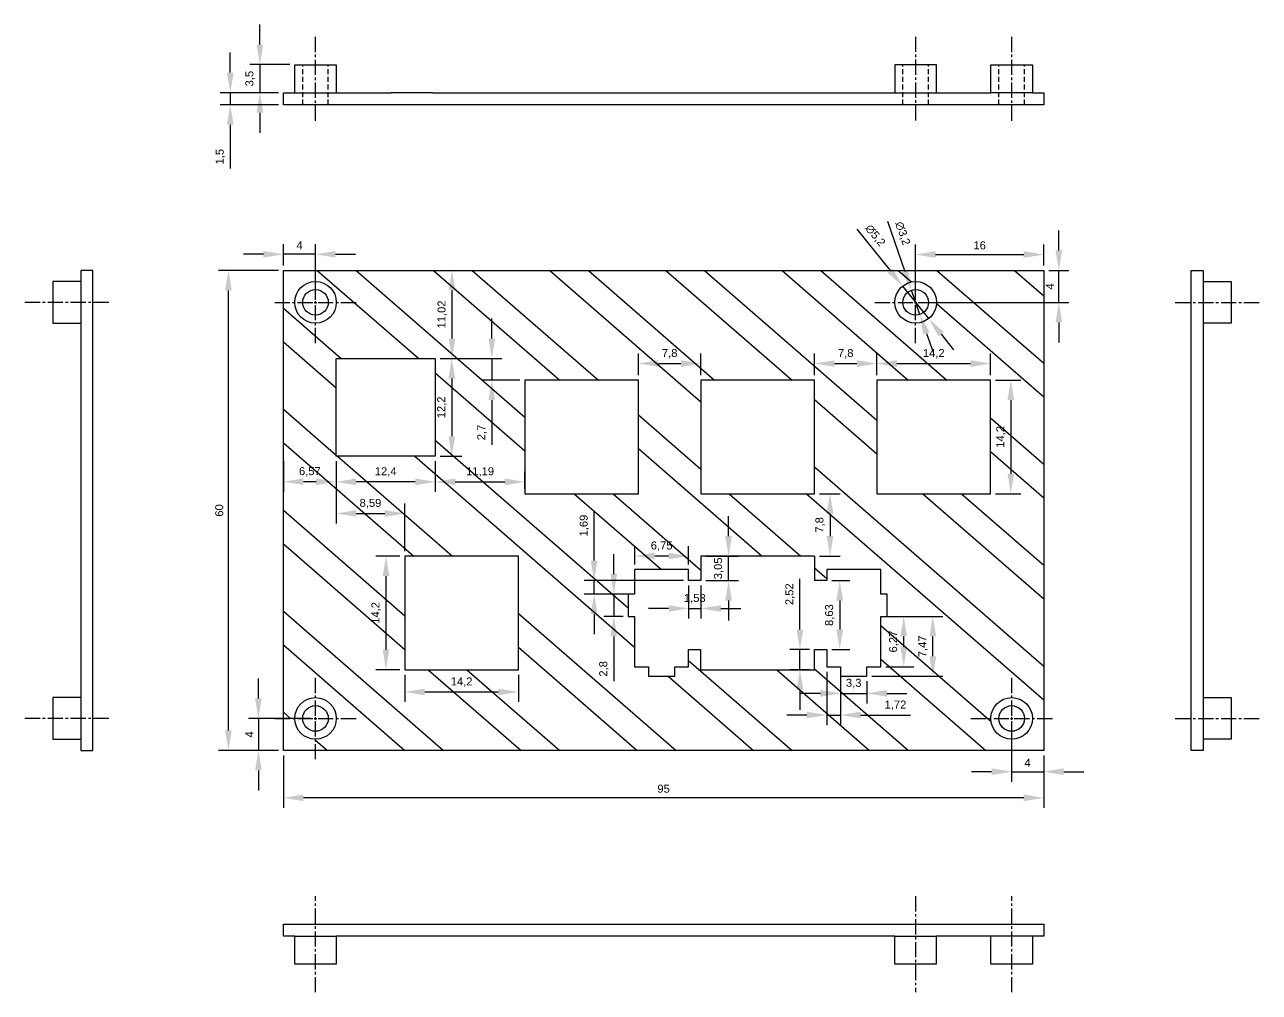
# Model space of a CAD drawing. Header units: millimetres. Extents: x 2114 to 2268, y 792 to 913.
import ezdxf

# ---------------------------------------------------------------- set-up
doc = ezdxf.new("R2010")
doc.units = ezdxf.units.MM
doc.header["$LTSCALE"] = 0.1
doc.linetypes.add('CENTER2', pattern=[28.575, 19.05, -3.175, 3.175, -3.175])
doc.linetypes.add('HIDDEN', pattern=[9.525, 6.35, -3.175])
doc.styles.get("Standard").update_dxf_attribs({"font": 'arial.ttf'})
doc.dimstyles.new('ISO-25', dxfattribs={"dimtxt": 1, "dimasz": 2.5, "dimexe": 1.25, "dimexo": 0.625, "dimtad": 1, "dimtxsty": 'Standard', "dimcen": 2.5, "dimadec": 0, "dimazin": 0, "dimtfac": 1, "dimtmove": 0, "dimatfit": 3, "dimfxl": 1, "dimarcsym": 0})

# ---------------------------------------------------------------- blocks, each defined once
blk = doc.blocks.new('*D1')
at = {"color": 0, "lineweight": -2, "transparency": 16777216}
for p, q in [((2145.7, 881.89), (2138.19, 881.89)), ((2139.44, 824.39), (2139.44, 879.39)), ((2145.7, 821.89), (2138.19, 821.89))]:
    blk.add_line(p, q, dxfattribs=at)
at = {"color": 0, "transparency": 16777216}
for points in [[(2139.02, 879.39), (2139.85, 879.39), (2139.44, 881.89)], [(2139.02, 824.39), (2139.85, 824.39), (2139.44, 821.89)]]:
    blk.add_solid(points, dxfattribs=at)
at = {"layer": 'Defpoints', "color": 0, "transparency": 16777216}
for p in [(2139.44, 881.89), (2146.32, 881.89), (2146.32, 821.89)]:
    blk.add_point(p, dxfattribs=at)
at = {"color": 0, "transparency": 16777216, "insert": (2138.3, 851.89), "char_height": 1, "attachment_point": 5, "rotation": 90}
blk.add_mtext('60', dxfattribs=at)
blk = doc.blocks.new('*D2')
at = {"color": 0, "lineweight": -2, "transparency": 16777216}
for p, q in [((2146.32, 821.27), (2146.32, 814.72)), ((2241.32, 821.27), (2241.32, 814.72)), ((2238.82, 815.97), (2148.82, 815.97))]:
    blk.add_line(p, q, dxfattribs=at)
at = {"color": 0, "transparency": 16777216}
for points in [[(2148.82, 816.39), (2148.82, 815.56), (2146.32, 815.97)], [(2238.82, 816.39), (2238.82, 815.56), (2241.32, 815.97)]]:
    blk.add_solid(points, dxfattribs=at)
at = {"layer": 'Defpoints', "color": 0, "transparency": 16777216}
for p in [(2146.32, 821.89), (2241.32, 821.89), (2146.32, 815.97)]:
    blk.add_point(p, dxfattribs=at)
at = {"color": 0, "transparency": 16777216, "insert": (2193.82, 817.11), "char_height": 1, "attachment_point": 5}
blk.add_mtext('95', dxfattribs=at)
blk = doc.blocks.new('*U3')
at = {"color": 0, "linetype": 'CENTER2', "transparency": 16777216}
for p, q in [((0, 0.32), (0, 5.1)), ((-5.1, 0), (-0.32, 0)), ((0.32, 0), (5.1, 0)), ((0, -5.1), (0, -0.32))]:
    blk.add_line(p, q, dxfattribs=at)
at = {"color": 0, "linetype": 'Continuous', "transparency": 16777216}
for p, q in [((-0.16, 0), (0.16, 0)), ((0, -0.16), (0, 0.16))]:
    blk.add_line(p, q, dxfattribs=at)
blk = doc.blocks.new('*D4')
at = {"color": 0, "lineweight": -2, "transparency": 16777216}
for p, q in [((2146.32, 882.52), (2146.32, 885.15)), ((2150.32, 878.52), (2150.32, 885.15)), ((2143.82, 883.9), (2141.32, 883.9)), ((2150.32, 883.9), (2146.32, 883.9)), ((2152.82, 883.9), (2155.32, 883.9))]:
    blk.add_line(p, q, dxfattribs=at)
at = {"color": 0, "transparency": 16777216}
for points in [[(2143.82, 884.32), (2143.82, 883.49), (2146.32, 883.9)], [(2152.82, 884.32), (2152.82, 883.49), (2150.32, 883.9)]]:
    blk.add_solid(points, dxfattribs=at)
at = {"layer": 'Defpoints', "color": 0, "transparency": 16777216}
for p in [(2146.32, 883.9), (2146.32, 881.89), (2150.32, 877.89)]:
    blk.add_point(p, dxfattribs=at)
at = {"color": 0, "transparency": 16777216, "insert": (2148.32, 885.03), "char_height": 1, "attachment_point": 5}
blk.add_mtext('4', dxfattribs=at)
blk = doc.blocks.new('*U5')
at = {"color": 0, "linetype": 'CENTER2', "transparency": 16777216}
for p, q in [((0, 0.32), (0, 5.1)), ((-5.1, 0), (-0.32, 0)), ((0.32, 0), (5.1, 0)), ((0, -5.1), (0, -0.32))]:
    blk.add_line(p, q, dxfattribs=at)
at = {"color": 0, "linetype": 'Continuous', "transparency": 16777216}
for p, q in [((-0.16, 0), (0.16, 0)), ((0, -0.16), (0, 0.16))]:
    blk.add_line(p, q, dxfattribs=at)
blk = doc.blocks.new('*D6')
at = {"color": 0, "lineweight": -2, "transparency": 16777216}
for p, q in [((2225.32, 878.52), (2225.32, 885.12)), ((2241.32, 882.52), (2241.32, 885.12)), ((2227.82, 883.87), (2238.82, 883.87))]:
    blk.add_line(p, q, dxfattribs=at)
at = {"color": 0, "transparency": 16777216}
for points in [[(2227.82, 884.29), (2227.82, 883.45), (2225.32, 883.87)], [(2238.82, 884.29), (2238.82, 883.45), (2241.32, 883.87)]]:
    blk.add_solid(points, dxfattribs=at)
at = {"layer": 'Defpoints', "color": 0, "transparency": 16777216}
for p in [(2241.32, 883.87), (2241.32, 881.89), (2225.32, 877.89)]:
    blk.add_point(p, dxfattribs=at)
at = {"color": 0, "transparency": 16777216, "insert": (2233.32, 885.01), "char_height": 1, "attachment_point": 5}
blk.add_mtext('16', dxfattribs=at)
blk = doc.blocks.new('*D7')
at = {"color": 0, "lineweight": -2, "transparency": 16777216}
for p, q in [((2243.22, 884.39), (2243.22, 886.89)), ((2241.95, 881.89), (2244.47, 881.89)), ((2243.22, 877.89), (2243.22, 881.89)), ((2225.95, 877.89), (2244.47, 877.89)), ((2243.22, 875.39), (2243.22, 872.89))]:
    blk.add_line(p, q, dxfattribs=at)
at = {"color": 0, "transparency": 16777216}
for points in [[(2242.8, 884.39), (2243.63, 884.39), (2243.22, 881.89)], [(2242.8, 875.39), (2243.63, 875.39), (2243.22, 877.89)]]:
    blk.add_solid(points, dxfattribs=at)
at = {"layer": 'Defpoints', "color": 0, "transparency": 16777216}
for p in [(2241.32, 881.89), (2243.22, 881.89), (2225.32, 877.89)]:
    blk.add_point(p, dxfattribs=at)
at = {"color": 0, "transparency": 16777216, "insert": (2242.09, 879.89), "char_height": 1, "attachment_point": 5, "rotation": 90}
blk.add_mtext('4', dxfattribs=at)
blk = doc.blocks.new('*U8')
at = {"color": 0, "linetype": 'CENTER2', "transparency": 16777216}
for p, q in [((0, 0.32), (0, 5.1)), ((-5.1, 0), (-0.32, 0)), ((0.32, 0), (5.1, 0)), ((0, -5.1), (0, -0.32))]:
    blk.add_line(p, q, dxfattribs=at)
at = {"color": 0, "linetype": 'Continuous', "transparency": 16777216}
for p, q in [((-0.16, 0), (0.16, 0)), ((0, -0.16), (0, 0.16))]:
    blk.add_line(p, q, dxfattribs=at)
blk = doc.blocks.new('*U9')
at = {"color": 0, "linetype": 'CENTER2', "transparency": 16777216}
for p, q in [((0, 0.32), (0, 5.1)), ((-5.1, 0), (-0.32, 0)), ((0.32, 0), (5.1, 0)), ((0, -5.1), (0, -0.32))]:
    blk.add_line(p, q, dxfattribs=at)
at = {"color": 0, "linetype": 'Continuous', "transparency": 16777216}
for p, q in [((-0.16, 0), (0.16, 0)), ((0, -0.16), (0, 0.16))]:
    blk.add_line(p, q, dxfattribs=at)
blk = doc.blocks.new('*D10')
at = {"color": 0, "lineweight": -2, "transparency": 16777216}
for p, q in [((2237.32, 825.27), (2237.32, 817.99)), ((2241.32, 821.27), (2241.32, 817.99)), ((2234.82, 819.24), (2232.32, 819.24)), ((2237.32, 819.24), (2241.32, 819.24)), ((2243.82, 819.24), (2246.32, 819.24))]:
    blk.add_line(p, q, dxfattribs=at)
at = {"color": 0, "transparency": 16777216}
for points in [[(2234.82, 819.66), (2234.82, 818.82), (2237.32, 819.24)], [(2243.82, 819.66), (2243.82, 818.82), (2241.32, 819.24)]]:
    blk.add_solid(points, dxfattribs=at)
at = {"layer": 'Defpoints', "color": 0, "transparency": 16777216}
for p in [(2237.32, 825.89), (2241.32, 821.89), (2241.32, 819.24)]:
    blk.add_point(p, dxfattribs=at)
at = {"color": 0, "transparency": 16777216, "insert": (2239.32, 820.37), "char_height": 1, "attachment_point": 5}
blk.add_mtext('4', dxfattribs=at)
blk = doc.blocks.new('*D11')
at = {"color": 0, "lineweight": -2, "transparency": 16777216}
for p, q in [((2161.48, 831.35), (2161.48, 827.96)), ((2175.68, 831.35), (2175.68, 827.96)), ((2163.98, 829.21), (2173.18, 829.21))]:
    blk.add_line(p, q, dxfattribs=at)
at = {"color": 0, "transparency": 16777216}
for points in [[(2163.98, 829.62), (2163.98, 828.79), (2161.48, 829.21)], [(2173.18, 829.62), (2173.18, 828.79), (2175.68, 829.21)]]:
    blk.add_solid(points, dxfattribs=at)
at = {"layer": 'Defpoints', "color": 0, "transparency": 16777216}
for p in [(2161.48, 831.98), (2175.68, 831.98), (2175.68, 829.21)]:
    blk.add_point(p, dxfattribs=at)
at = {"color": 0, "transparency": 16777216, "insert": (2168.58, 830.43), "char_height": 1, "attachment_point": 5}
blk.add_mtext('14,2', dxfattribs=at)
blk = doc.blocks.new('*D12')
at = {"color": 0, "lineweight": -2, "transparency": 16777216}
for p, q in [((2235.31, 868.18), (2238.46, 868.18)), ((2237.21, 865.68), (2237.21, 856.48)), ((2235.31, 853.98), (2238.46, 853.98))]:
    blk.add_line(p, q, dxfattribs=at)
at = {"color": 0, "transparency": 16777216}
for points in [[(2236.8, 865.68), (2237.63, 865.68), (2237.21, 868.18)], [(2236.8, 856.48), (2237.63, 856.48), (2237.21, 853.98)]]:
    blk.add_solid(points, dxfattribs=at)
at = {"layer": 'Defpoints', "color": 0, "transparency": 16777216}
for p in [(2234.68, 868.18), (2234.68, 853.98), (2237.21, 853.98)]:
    blk.add_point(p, dxfattribs=at)
at = {"color": 0, "transparency": 16777216, "insert": (2235.99, 861.08), "char_height": 1, "attachment_point": 5, "rotation": 90}
blk.add_mtext('14,2', dxfattribs=at)
blk = doc.blocks.new('*D13')
at = {"color": 0, "lineweight": -2, "transparency": 16777216}
for p, q in [((2221.8, 888.05), (2223.98, 881.76)), ((2225.85, 876.38), (2224.8, 879.4)), ((2226.67, 874.02), (2227.49, 871.66))]:
    blk.add_line(p, q, dxfattribs=at)
at = {"color": 0, "transparency": 16777216}
for points in [[(2224.37, 881.9), (2223.58, 881.63), (2224.8, 879.4)], [(2227.06, 874.16), (2226.27, 873.88), (2225.85, 876.38)]]:
    blk.add_solid(points, dxfattribs=at)
at = {"layer": 'Defpoints', "color": 0, "transparency": 16777216}
for p in [(2224.8, 879.4), (2225.85, 876.38)]:
    blk.add_point(p, dxfattribs=at)
at = {"color": 0, "transparency": 16777216, "insert": (2223.65, 886.49), "char_height": 1, "attachment_point": 5, "rotation": 289.1464}
blk.add_mtext('∅3,2', dxfattribs=at)
blk = doc.blocks.new('*D14')
at = {"color": 0, "lineweight": -2, "transparency": 16777216}
for p, q in [((2217.98, 887.06), (2222.13, 881.87)), ((2226.95, 875.86), (2223.7, 879.92)), ((2228.51, 873.91), (2230.07, 871.96))]:
    blk.add_line(p, q, dxfattribs=at)
at = {"color": 0, "transparency": 16777216}
for points in [[(2222.46, 882.13), (2221.81, 881.61), (2223.7, 879.92)], [(2228.84, 874.17), (2228.19, 873.65), (2226.95, 875.86)]]:
    blk.add_solid(points, dxfattribs=at)
at = {"layer": 'Defpoints', "color": 0, "transparency": 16777216}
for p in [(2223.7, 879.92), (2226.95, 875.86)]:
    blk.add_point(p, dxfattribs=at)
at = {"color": 0, "transparency": 16777216, "insert": (2220.24, 886.22), "char_height": 1, "attachment_point": 5, "rotation": 308.7054}
blk.add_mtext('∅5,2', dxfattribs=at)
blk = doc.blocks.new('*U20')
at = {"color": 0, "linetype": 'CENTER2', "transparency": 16777216}
blk.add_line((0, -6), (0, 6), dxfattribs=at)
blk = doc.blocks.new('*U21')
at = {"color": 0, "linetype": 'CENTER2', "transparency": 16777216}
blk.add_line((0, 6), (0, -6), dxfattribs=at)
blk = doc.blocks.new('*U22')
at = {"color": 0, "linetype": 'CENTER2', "transparency": 16777216}
blk.add_line((0, -6), (0, 6), dxfattribs=at)
blk = doc.blocks.new('*U23')
at = {"color": 0, "linetype": 'CENTER2', "transparency": 16777216}
blk.add_line((5.25, 0), (-5.25, 0), dxfattribs=at)
blk = doc.blocks.new('*U24')
at = {"color": 0, "linetype": 'CENTER2', "transparency": 16777216}
blk.add_line((5.25, 0), (-5.25, 0), dxfattribs=at)
blk = doc.blocks.new('*U25')
at = {"color": 0, "linetype": 'CENTER2', "transparency": 16777216}
blk.add_line((0, -5.25), (0, 5.25), dxfattribs=at)
blk = doc.blocks.new('*U26')
at = {"color": 0, "linetype": 'CENTER2', "transparency": 16777216}
blk.add_line((0, 5.25), (0, -5.25), dxfattribs=at)
blk = doc.blocks.new('*U27')
at = {"color": 0, "linetype": 'CENTER2', "transparency": 16777216}
blk.add_line((0, -5.25), (0, 5.25), dxfattribs=at)
blk = doc.blocks.new('*U28')
at = {"color": 0, "linetype": 'CENTER2', "transparency": 16777216}
blk.add_line((-5.25, 0), (5.25, 0), dxfattribs=at)
blk = doc.blocks.new('*U29')
at = {"color": 0, "linetype": 'CENTER2', "transparency": 16777216}
blk.add_line((-5.25, 0), (5.25, 0), dxfattribs=at)
blk = doc.blocks.new('*D30')
at = {"color": 0, "lineweight": -2, "transparency": 16777216}
for p, q in [((2165.92, 881.89), (2168.63, 881.89)), ((2167.38, 873.37), (2167.38, 879.39)), ((2165.92, 870.87), (2168.63, 870.87))]:
    blk.add_line(p, q, dxfattribs=at)
at = {"color": 0, "transparency": 16777216}
for points in [[(2166.97, 879.39), (2167.8, 879.39), (2167.38, 881.89)], [(2166.97, 873.37), (2167.8, 873.37), (2167.38, 870.87)]]:
    blk.add_solid(points, dxfattribs=at)
at = {"layer": 'Defpoints', "color": 0, "transparency": 16777216}
for p in [(2165.29, 881.89), (2167.38, 881.89), (2165.29, 870.87)]:
    blk.add_point(p, dxfattribs=at)
at = {"color": 0, "transparency": 16777216, "insert": (2166.16, 876.38), "char_height": 1, "attachment_point": 5, "rotation": 90}
blk.add_mtext('11,02', dxfattribs=at)
blk = doc.blocks.new('*D31')
at = {"color": 0, "lineweight": -2, "transparency": 16777216}
for p, q in [((2165.92, 870.87), (2168.6, 870.87)), ((2167.35, 868.37), (2167.35, 861.17)), ((2165.92, 858.67), (2168.6, 858.67))]:
    blk.add_line(p, q, dxfattribs=at)
at = {"color": 0, "transparency": 16777216}
for points in [[(2166.93, 868.37), (2167.76, 868.37), (2167.35, 870.87)], [(2166.93, 861.17), (2167.76, 861.17), (2167.35, 858.67)]]:
    blk.add_solid(points, dxfattribs=at)
at = {"layer": 'Defpoints', "color": 0, "transparency": 16777216}
for p in [(2165.29, 870.87), (2165.29, 858.67), (2167.35, 858.67)]:
    blk.add_point(p, dxfattribs=at)
at = {"color": 0, "transparency": 16777216, "insert": (2166.12, 864.77), "char_height": 1, "attachment_point": 5, "rotation": 90}
blk.add_mtext('12,2', dxfattribs=at)
blk = doc.blocks.new('*D32')
at = {"color": 0, "lineweight": -2, "transparency": 16777216}
for p, q in [((2146.32, 858.05), (2146.32, 854.23)), ((2152.89, 858.05), (2152.89, 854.23)), ((2150.39, 855.48), (2148.82, 855.48))]:
    blk.add_line(p, q, dxfattribs=at)
at = {"color": 0, "transparency": 16777216}
for points in [[(2148.82, 855.9), (2148.82, 855.07), (2146.32, 855.48)], [(2150.39, 855.9), (2150.39, 855.07), (2152.89, 855.48)]]:
    blk.add_solid(points, dxfattribs=at)
at = {"layer": 'Defpoints', "color": 0, "transparency": 16777216}
for p in [(2146.32, 858.67), (2152.89, 858.67), (2146.32, 855.48)]:
    blk.add_point(p, dxfattribs=at)
at = {"color": 0, "transparency": 16777216, "insert": (2149.61, 856.71), "char_height": 1, "attachment_point": 5}
blk.add_mtext('6,57', dxfattribs=at)
blk = doc.blocks.new('*D33')
at = {"color": 0, "lineweight": -2, "transparency": 16777216}
for p, q in [((2152.89, 858.05), (2152.89, 854.21)), ((2165.29, 858.05), (2165.29, 854.21)), ((2162.79, 855.46), (2155.39, 855.46))]:
    blk.add_line(p, q, dxfattribs=at)
at = {"color": 0, "transparency": 16777216}
for points in [[(2155.39, 855.88), (2155.39, 855.04), (2152.89, 855.46)], [(2162.79, 855.88), (2162.79, 855.04), (2165.29, 855.46)]]:
    blk.add_solid(points, dxfattribs=at)
at = {"layer": 'Defpoints', "color": 0, "transparency": 16777216}
for p in [(2152.89, 858.67), (2165.29, 858.67), (2152.89, 855.46)]:
    blk.add_point(p, dxfattribs=at)
at = {"color": 0, "transparency": 16777216, "insert": (2159.09, 856.69), "char_height": 1, "attachment_point": 5}
blk.add_mtext('12,4', dxfattribs=at)
blk = doc.blocks.new('*D34')
at = {"color": 0, "lineweight": -2, "transparency": 16777216}
for p, q in [((2152.89, 858.05), (2152.89, 850.26)), ((2161.48, 846.8), (2161.48, 852.76)), ((2155.39, 851.51), (2158.98, 851.51))]:
    blk.add_line(p, q, dxfattribs=at)
at = {"color": 0, "transparency": 16777216}
for points in [[(2155.39, 851.93), (2155.39, 851.1), (2152.89, 851.51)], [(2158.98, 851.93), (2158.98, 851.1), (2161.48, 851.51)]]:
    blk.add_solid(points, dxfattribs=at)
at = {"layer": 'Defpoints', "color": 0, "transparency": 16777216}
for p in [(2152.89, 858.67), (2161.48, 851.51), (2161.48, 846.18)]:
    blk.add_point(p, dxfattribs=at)
at = {"color": 0, "transparency": 16777216, "insert": (2157.19, 852.74), "char_height": 1, "attachment_point": 5}
blk.add_mtext('8,59', dxfattribs=at)
blk = doc.blocks.new('*D35')
at = {"color": 0, "lineweight": -2, "transparency": 16777216}
for p, q in [((2165.29, 858.05), (2165.29, 854.21)), ((2176.48, 854.6), (2176.48, 856.71)), ((2167.79, 855.46), (2173.98, 855.46))]:
    blk.add_line(p, q, dxfattribs=at)
at = {"color": 0, "transparency": 16777216}
for points in [[(2167.79, 855.88), (2167.79, 855.04), (2165.29, 855.46)], [(2173.98, 855.88), (2173.98, 855.04), (2176.48, 855.46)]]:
    blk.add_solid(points, dxfattribs=at)
at = {"layer": 'Defpoints', "color": 0, "transparency": 16777216}
for p in [(2165.29, 858.67), (2176.48, 855.46), (2176.48, 853.98)]:
    blk.add_point(p, dxfattribs=at)
at = {"color": 0, "transparency": 16777216, "insert": (2170.89, 856.69), "char_height": 1, "attachment_point": 5}
blk.add_mtext('11,19', dxfattribs=at)
blk = doc.blocks.new('*D36')
at = {"color": 0, "lineweight": -2, "transparency": 16777216}
for p, q in [((2160.86, 846.18), (2157.88, 846.18)), ((2159.13, 843.68), (2159.13, 834.48)), ((2160.86, 831.98), (2157.88, 831.98))]:
    blk.add_line(p, q, dxfattribs=at)
at = {"color": 0, "transparency": 16777216}
for points in [[(2158.71, 843.68), (2159.55, 843.68), (2159.13, 846.18)], [(2158.71, 834.48), (2159.55, 834.48), (2159.13, 831.98)]]:
    blk.add_solid(points, dxfattribs=at)
at = {"layer": 'Defpoints', "color": 0, "transparency": 16777216}
for p in [(2161.48, 846.18), (2159.13, 831.98), (2161.48, 831.98)]:
    blk.add_point(p, dxfattribs=at)
at = {"color": 0, "transparency": 16777216, "insert": (2157.9, 839.08), "char_height": 1, "attachment_point": 5, "rotation": 90}
blk.add_mtext('14,2', dxfattribs=at)
blk = doc.blocks.new('*D37')
at = {"color": 0, "lineweight": -2, "transparency": 16777216}
for p, q in [((2143.19, 828.39), (2143.19, 830.89)), ((2149.7, 825.89), (2141.94, 825.89)), ((2143.19, 825.89), (2143.19, 821.89)), ((2145.7, 821.89), (2141.94, 821.89)), ((2143.19, 819.39), (2143.19, 816.89))]:
    blk.add_line(p, q, dxfattribs=at)
at = {"color": 0, "transparency": 16777216}
for points in [[(2142.77, 828.39), (2143.6, 828.39), (2143.19, 825.89)], [(2142.77, 819.39), (2143.6, 819.39), (2143.19, 821.89)]]:
    blk.add_solid(points, dxfattribs=at)
at = {"layer": 'Defpoints', "color": 0, "transparency": 16777216}
for p in [(2150.32, 825.89), (2143.19, 821.89), (2146.32, 821.89)]:
    blk.add_point(p, dxfattribs=at)
at = {"color": 0, "transparency": 16777216, "insert": (2142.06, 823.89), "char_height": 1, "attachment_point": 5, "rotation": 90}
blk.add_mtext('4', dxfattribs=at)
blk = doc.blocks.new('*D38')
at = {"color": 0, "lineweight": -2, "transparency": 16777216}
for p, q in [((2201.94, 848.68), (2201.94, 851.18)), ((2199.11, 846.18), (2203.19, 846.18)), ((2201.94, 843.13), (2201.94, 846.18)), ((2199.11, 843.13), (2203.19, 843.13)), ((2201.94, 840.63), (2201.94, 838.13))]:
    blk.add_line(p, q, dxfattribs=at)
at = {"color": 0, "transparency": 16777216}
for points in [[(2201.53, 848.68), (2202.36, 848.68), (2201.94, 846.18)], [(2201.53, 840.63), (2202.36, 840.63), (2201.94, 843.13)]]:
    blk.add_solid(points, dxfattribs=at)
at = {"layer": 'Defpoints', "color": 0, "transparency": 16777216}
for p in [(2198.48, 846.18), (2201.94, 846.18), (2198.48, 843.13)]:
    blk.add_point(p, dxfattribs=at)
at = {"color": 0, "transparency": 16777216, "insert": (2200.72, 844.65), "char_height": 1, "attachment_point": 5, "rotation": 90}
blk.add_mtext('3,05', dxfattribs=at)
blk = doc.blocks.new('*D39')
at = {"color": 0, "lineweight": -2, "transparency": 16777216}
for p, q in [((2196.95, 842.5), (2196.95, 838.39)), ((2198.48, 842.5), (2198.48, 838.39)), ((2194.45, 839.64), (2191.95, 839.64)), ((2196.95, 839.64), (2198.48, 839.64)), ((2200.98, 839.64), (2203.48, 839.64))]:
    blk.add_line(p, q, dxfattribs=at)
at = {"color": 0, "transparency": 16777216}
for points in [[(2194.45, 840.05), (2194.45, 839.22), (2196.95, 839.64)], [(2200.98, 840.05), (2200.98, 839.22), (2198.48, 839.64)]]:
    blk.add_solid(points, dxfattribs=at)
at = {"layer": 'Defpoints', "color": 0, "transparency": 16777216}
for p in [(2196.95, 843.13), (2198.48, 843.13), (2198.48, 839.64)]:
    blk.add_point(p, dxfattribs=at)
at = {"color": 0, "transparency": 16777216, "insert": (2197.72, 840.86), "char_height": 1, "attachment_point": 5}
blk.add_mtext('1,53', dxfattribs=at)
blk = doc.blocks.new('*D40')
at = {"color": 0, "lineweight": -2, "transparency": 16777216}
for p, q in [((2185.14, 845.63), (2185.14, 851.88)), ((2196.33, 843.13), (2183.89, 843.13)), ((2185.14, 841.43), (2185.14, 843.13)), ((2189.58, 841.43), (2183.89, 841.43)), ((2185.14, 838.93), (2185.14, 836.43))]:
    blk.add_line(p, q, dxfattribs=at)
at = {"color": 0, "transparency": 16777216}
for points in [[(2184.72, 845.63), (2185.56, 845.63), (2185.14, 843.13)], [(2184.72, 838.93), (2185.56, 838.93), (2185.14, 841.43)]]:
    blk.add_solid(points, dxfattribs=at)
at = {"layer": 'Defpoints', "color": 0, "transparency": 16777216}
for p in [(2196.95, 843.13), (2185.14, 841.43), (2190.21, 841.43)]:
    blk.add_point(p, dxfattribs=at)
at = {"color": 0, "transparency": 16777216, "insert": (2183.92, 850), "char_height": 1, "attachment_point": 5, "rotation": 90}
blk.add_mtext('1,69', dxfattribs=at)
blk = doc.blocks.new('*D41')
at = {"color": 0, "lineweight": -2, "transparency": 16777216}
for p, q in [((2187.6, 843.93), (2187.6, 846.43)), ((2188.75, 841.43), (2186.35, 841.43)), ((2187.6, 841.43), (2187.6, 838.64)), ((2188.75, 838.64), (2186.35, 838.64)), ((2187.6, 836.14), (2187.6, 830.55))]:
    blk.add_line(p, q, dxfattribs=at)
at = {"color": 0, "transparency": 16777216}
for points in [[(2187.18, 843.93), (2188.01, 843.93), (2187.6, 841.43)], [(2187.18, 836.14), (2188.01, 836.14), (2187.6, 838.64)]]:
    blk.add_solid(points, dxfattribs=at)
at = {"layer": 'Defpoints', "color": 0, "transparency": 16777216}
for p in [(2189.38, 841.43), (2187.6, 838.64), (2189.38, 838.64)]:
    blk.add_point(p, dxfattribs=at)
at = {"color": 0, "transparency": 16777216, "insert": (2186.37, 832.09), "char_height": 1, "attachment_point": 5, "rotation": 90}
blk.add_mtext('2,8', dxfattribs=at)
blk = doc.blocks.new('*D42')
at = {"color": 0, "lineweight": -2, "transparency": 16777216}
for p, q in [((2190.21, 845.14), (2190.21, 847.44)), ((2196.95, 845.14), (2196.95, 847.44)), ((2194.45, 846.19), (2192.71, 846.19))]:
    blk.add_line(p, q, dxfattribs=at)
at = {"color": 0, "transparency": 16777216}
for points in [[(2192.71, 846.61), (2192.71, 845.78), (2190.21, 846.19)], [(2194.45, 846.61), (2194.45, 845.78), (2196.95, 846.19)]]:
    blk.add_solid(points, dxfattribs=at)
at = {"layer": 'Defpoints', "color": 0, "transparency": 16777216}
for p in [(2190.21, 846.19), (2190.21, 844.52), (2196.95, 844.52)]:
    blk.add_point(p, dxfattribs=at)
at = {"color": 0, "transparency": 16777216, "insert": (2193.58, 847.42), "char_height": 1, "attachment_point": 5}
blk.add_mtext('6,75', dxfattribs=at)
blk = doc.blocks.new('*D43')
at = {"color": 0, "lineweight": -2, "transparency": 16777216}
for p, q in [((2210.86, 837), (2210.86, 843.35)), ((2212.06, 834.5), (2209.61, 834.5)), ((2210.86, 831.98), (2210.86, 834.5)), ((2212.06, 831.98), (2209.61, 831.98)), ((2210.86, 829.48), (2210.86, 826.98))]:
    blk.add_line(p, q, dxfattribs=at)
at = {"color": 0, "transparency": 16777216}
for points in [[(2210.44, 837), (2211.28, 837), (2210.86, 834.5)], [(2210.44, 829.48), (2211.28, 829.48), (2210.86, 831.98)]]:
    blk.add_solid(points, dxfattribs=at)
at = {"layer": 'Defpoints', "color": 0, "transparency": 16777216}
for p in [(2210.86, 834.5), (2212.68, 834.5), (2212.68, 831.98)]:
    blk.add_point(p, dxfattribs=at)
at = {"color": 0, "transparency": 16777216, "insert": (2209.63, 841.42), "char_height": 1, "attachment_point": 5, "rotation": 90}
blk.add_mtext('2,52', dxfattribs=at)
blk = doc.blocks.new('*D44')
at = {"color": 0, "lineweight": -2, "transparency": 16777216}
for p, q in [((2214.21, 831.74), (2214.21, 825.07)), ((2215.93, 831.74), (2215.93, 825.07)), ((2211.71, 826.32), (2209.21, 826.32)), ((2214.21, 826.32), (2215.93, 826.32)), ((2218.43, 826.32), (2224.68, 826.32))]:
    blk.add_line(p, q, dxfattribs=at)
at = {"color": 0, "transparency": 16777216}
for points in [[(2211.71, 826.74), (2211.71, 825.9), (2214.21, 826.32)], [(2218.43, 826.74), (2218.43, 825.9), (2215.93, 826.32)]]:
    blk.add_solid(points, dxfattribs=at)
at = {"layer": 'Defpoints', "color": 0, "transparency": 16777216}
for p in [(2214.21, 832.36), (2215.93, 832.36), (2215.93, 826.32)]:
    blk.add_point(p, dxfattribs=at)
at = {"color": 0, "transparency": 16777216, "insert": (2222.8, 827.54), "char_height": 1, "attachment_point": 5}
blk.add_mtext('1,72', dxfattribs=at)
blk = doc.blocks.new('*D45')
at = {"color": 0, "lineweight": -2, "transparency": 16777216}
for p, q in [((2215.93, 830.54), (2215.93, 827.78)), ((2219.23, 830.54), (2219.23, 827.78)), ((2213.43, 829.03), (2210.93, 829.03)), ((2215.93, 829.03), (2219.23, 829.03)), ((2221.73, 829.03), (2224.23, 829.03))]:
    blk.add_line(p, q, dxfattribs=at)
at = {"color": 0, "transparency": 16777216}
for points in [[(2213.43, 829.45), (2213.43, 828.61), (2215.93, 829.03)], [(2221.73, 829.45), (2221.73, 828.61), (2219.23, 829.03)]]:
    blk.add_solid(points, dxfattribs=at)
at = {"layer": 'Defpoints', "color": 0, "transparency": 16777216}
for p in [(2215.93, 831.16), (2219.23, 831.16), (2219.23, 829.03)]:
    blk.add_point(p, dxfattribs=at)
at = {"color": 0, "transparency": 16777216, "insert": (2217.58, 830.26), "char_height": 1, "attachment_point": 5}
blk.add_mtext('3,3', dxfattribs=at)
blk = doc.blocks.new('*D46')
at = {"color": 0, "lineweight": -2, "transparency": 16777216}
for p, q in [((2222.41, 838.64), (2228.72, 838.64)), ((2227.47, 833.66), (2227.47, 836.14)), ((2219.86, 831.16), (2228.72, 831.16))]:
    blk.add_line(p, q, dxfattribs=at)
at = {"color": 0, "transparency": 16777216}
for points in [[(2227.05, 836.14), (2227.89, 836.14), (2227.47, 838.64)], [(2227.05, 833.66), (2227.89, 833.66), (2227.47, 831.16)]]:
    blk.add_solid(points, dxfattribs=at)
at = {"layer": 'Defpoints', "color": 0, "transparency": 16777216}
for p in [(2221.78, 838.64), (2227.47, 838.64), (2219.23, 831.16)]:
    blk.add_point(p, dxfattribs=at)
at = {"color": 0, "transparency": 16777216, "insert": (2226.25, 834.9), "char_height": 1, "attachment_point": 5, "rotation": 90}
blk.add_mtext('7,47', dxfattribs=at)
blk = doc.blocks.new('*D47')
at = {"color": 0, "lineweight": -2, "transparency": 16777216}
for p, q in [((2221.58, 838.64), (2225.08, 838.64)), ((2223.83, 834.86), (2223.83, 836.14)), ((2221.58, 832.36), (2225.08, 832.36))]:
    blk.add_line(p, q, dxfattribs=at)
at = {"color": 0, "transparency": 16777216}
for points in [[(2223.41, 836.14), (2224.24, 836.14), (2223.83, 838.64)], [(2223.41, 834.86), (2224.24, 834.86), (2223.83, 832.36)]]:
    blk.add_solid(points, dxfattribs=at)
at = {"layer": 'Defpoints', "color": 0, "transparency": 16777216}
for p in [(2220.96, 838.64), (2223.83, 838.64), (2220.96, 832.36)]:
    blk.add_point(p, dxfattribs=at)
at = {"color": 0, "transparency": 16777216, "insert": (2222.6, 835.5), "char_height": 1, "attachment_point": 5, "rotation": 90}
blk.add_mtext('6,27', dxfattribs=at)
blk = doc.blocks.new('*D48')
at = {"color": 0, "lineweight": -2, "transparency": 16777216}
for p, q in [((2172.35, 873.37), (2172.35, 875.87)), ((2165.92, 870.87), (2173.6, 870.87)), ((2172.35, 870.87), (2172.35, 868.18)), ((2175.86, 868.18), (2171.1, 868.18)), ((2172.35, 865.68), (2172.35, 860.09))]:
    blk.add_line(p, q, dxfattribs=at)
at = {"color": 0, "transparency": 16777216}
for points in [[(2171.94, 873.37), (2172.77, 873.37), (2172.35, 870.87)], [(2171.94, 865.68), (2172.77, 865.68), (2172.35, 868.18)]]:
    blk.add_solid(points, dxfattribs=at)
at = {"layer": 'Defpoints', "color": 0, "transparency": 16777216}
for p in [(2165.29, 870.87), (2172.35, 868.18), (2176.48, 868.18)]:
    blk.add_point(p, dxfattribs=at)
at = {"color": 0, "transparency": 16777216, "insert": (2171.13, 861.63), "char_height": 1, "attachment_point": 5, "rotation": 90}
blk.add_mtext('2,7', dxfattribs=at)
blk = doc.blocks.new('*D49')
at = {"color": 0, "lineweight": -2, "transparency": 16777216}
for p, q in [((2220.48, 868.8), (2220.48, 871.5)), ((2222.98, 870.25), (2232.18, 870.25)), ((2234.68, 868.8), (2234.68, 871.5))]:
    blk.add_line(p, q, dxfattribs=at)
at = {"color": 0, "transparency": 16777216}
for points in [[(2222.98, 870.66), (2222.98, 869.83), (2220.48, 870.25)], [(2232.18, 870.66), (2232.18, 869.83), (2234.68, 870.25)]]:
    blk.add_solid(points, dxfattribs=at)
at = {"layer": 'Defpoints', "color": 0, "transparency": 16777216}
for p in [(2234.68, 870.25), (2220.48, 868.18), (2234.68, 868.18)]:
    blk.add_point(p, dxfattribs=at)
at = {"color": 0, "transparency": 16777216, "insert": (2227.58, 871.47), "char_height": 1, "attachment_point": 5}
blk.add_mtext('14,2', dxfattribs=at)
blk = doc.blocks.new('*D50')
at = {"color": 0, "lineweight": -2, "transparency": 16777216}
for p, q in [((2212.68, 868.8), (2212.68, 871.5)), ((2215.18, 870.25), (2217.98, 870.25)), ((2220.48, 868.8), (2220.48, 871.5))]:
    blk.add_line(p, q, dxfattribs=at)
at = {"color": 0, "transparency": 16777216}
for points in [[(2215.18, 870.66), (2215.18, 869.83), (2212.68, 870.25)], [(2217.98, 870.66), (2217.98, 869.83), (2220.48, 870.25)]]:
    blk.add_solid(points, dxfattribs=at)
at = {"layer": 'Defpoints', "color": 0, "transparency": 16777216}
for p in [(2220.48, 870.25), (2212.68, 868.18), (2220.48, 868.18)]:
    blk.add_point(p, dxfattribs=at)
at = {"color": 0, "transparency": 16777216, "insert": (2216.58, 871.47), "char_height": 1, "attachment_point": 5}
blk.add_mtext('7,8', dxfattribs=at)
blk = doc.blocks.new('*D51')
at = {"color": 0, "lineweight": -2, "transparency": 16777216}
for p, q in [((2190.68, 868.8), (2190.68, 871.5)), ((2193.18, 870.25), (2195.98, 870.25)), ((2198.48, 868.8), (2198.48, 871.5))]:
    blk.add_line(p, q, dxfattribs=at)
at = {"color": 0, "transparency": 16777216}
for points in [[(2193.18, 870.66), (2193.18, 869.83), (2190.68, 870.25)], [(2195.98, 870.66), (2195.98, 869.83), (2198.48, 870.25)]]:
    blk.add_solid(points, dxfattribs=at)
at = {"layer": 'Defpoints', "color": 0, "transparency": 16777216}
for p in [(2198.48, 870.25), (2190.68, 868.18), (2198.48, 868.18)]:
    blk.add_point(p, dxfattribs=at)
at = {"color": 0, "transparency": 16777216, "insert": (2194.58, 871.47), "char_height": 1, "attachment_point": 5}
blk.add_mtext('7,8', dxfattribs=at)
blk = doc.blocks.new('*D52')
at = {"color": 0, "lineweight": -2, "transparency": 16777216}
for p, q in [((2213.31, 853.98), (2215.87, 853.98)), ((2214.62, 851.48), (2214.62, 848.68)), ((2213.31, 846.18), (2215.87, 846.18))]:
    blk.add_line(p, q, dxfattribs=at)
at = {"color": 0, "transparency": 16777216}
for points in [[(2214.2, 851.48), (2215.04, 851.48), (2214.62, 853.98)], [(2214.2, 848.68), (2215.04, 848.68), (2214.62, 846.18)]]:
    blk.add_solid(points, dxfattribs=at)
at = {"layer": 'Defpoints', "color": 0, "transparency": 16777216}
for p in [(2212.68, 853.98), (2212.68, 846.18), (2214.62, 846.18)]:
    blk.add_point(p, dxfattribs=at)
at = {"color": 0, "transparency": 16777216, "insert": (2213.39, 850.08), "char_height": 1, "attachment_point": 5, "rotation": 90}
blk.add_mtext('7,8', dxfattribs=at)
blk = doc.blocks.new('*D53')
at = {"color": 0, "lineweight": -2, "transparency": 16777216}
for p, q in [((2214.83, 843.13), (2217.08, 843.13)), ((2215.83, 840.63), (2215.83, 837)), ((2214.83, 834.5), (2217.08, 834.5))]:
    blk.add_line(p, q, dxfattribs=at)
at = {"color": 0, "transparency": 16777216}
for points in [[(2215.41, 840.63), (2216.25, 840.63), (2215.83, 843.13)], [(2215.41, 837), (2216.25, 837), (2215.83, 834.5)]]:
    blk.add_solid(points, dxfattribs=at)
at = {"layer": 'Defpoints', "color": 0, "transparency": 16777216}
for p in [(2214.21, 843.13), (2214.21, 834.5), (2215.83, 834.5)]:
    blk.add_point(p, dxfattribs=at)
at = {"color": 0, "transparency": 16777216, "insert": (2214.6, 838.81), "char_height": 1, "attachment_point": 5, "rotation": 90}
blk.add_mtext('8,63', dxfattribs=at)
blk = doc.blocks.new('*D54')
at = {"color": 0, "lineweight": -2, "transparency": 16777216}
for p, q in [((2139.67, 906.6), (2139.67, 909.1)), ((2145.7, 904.1), (2138.42, 904.1)), ((2145.7, 902.6), (2138.42, 902.6)), ((2139.67, 904.1), (2139.67, 902.6)), ((2139.67, 900.1), (2139.67, 894.61))]:
    blk.add_line(p, q, dxfattribs=at)
at = {"color": 0, "transparency": 16777216}
for points in [[(2139.25, 906.6), (2140.09, 906.6), (2139.67, 904.1)], [(2139.25, 900.1), (2140.09, 900.1), (2139.67, 902.6)]]:
    blk.add_solid(points, dxfattribs=at)
at = {"layer": 'Defpoints', "color": 0, "transparency": 16777216}
for p in [(2139.67, 902.6), (2146.32, 904.1), (2146.32, 902.6)]:
    blk.add_point(p, dxfattribs=at)
at = {"color": 0, "transparency": 16777216, "insert": (2138.44, 896.1), "char_height": 1, "attachment_point": 5, "rotation": 90}
blk.add_mtext('1,5', dxfattribs=at)
blk = doc.blocks.new('*D55')
at = {"color": 0, "lineweight": -2, "transparency": 16777216}
for p, q in [((2143.37, 910.1), (2143.37, 912.6)), ((2147.1, 907.6), (2142.12, 907.6)), ((2143.37, 907.6), (2143.37, 904.1)), ((2145.7, 904.1), (2142.12, 904.1)), ((2143.37, 901.6), (2143.37, 899.1))]:
    blk.add_line(p, q, dxfattribs=at)
at = {"color": 0, "transparency": 16777216}
for points in [[(2142.96, 910.1), (2143.79, 910.1), (2143.37, 907.6)], [(2142.96, 901.6), (2143.79, 901.6), (2143.37, 904.1)]]:
    blk.add_solid(points, dxfattribs=at)
at = {"layer": 'Defpoints', "color": 0, "transparency": 16777216}
for p in [(2147.72, 907.6), (2143.37, 904.1), (2146.32, 904.1)]:
    blk.add_point(p, dxfattribs=at)
at = {"color": 0, "transparency": 16777216, "insert": (2142.15, 905.85), "char_height": 1, "attachment_point": 5, "rotation": 90}
blk.add_mtext('3,5', dxfattribs=at)

msp = doc.modelspace()

# ---------------------------------------------------------------- hatches: boundary and pattern name
h = msp.add_hatch()
h.set_pattern_fill('ANSI32', color=256, angle=94)
h.paths.add_polyline_path([(2241.322, 881.892), (2225.322, 881.892), (2225.322, 880.492, -0.4142136), (2227.922, 877.892, -1), (2222.722, 877.892, -0.4142136), (2225.322, 880.492), (2225.322, 881.892), (2150.322, 881.892), (2150.322, 880.492, -0.4142136), (2152.922, 877.892, -1), (2147.722, 877.892), (2146.322, 877.892), (2146.322, 825.892), (2147.722, 825.892, -1), (2152.922, 825.892, -0.4142136), (2150.322, 823.292), (2150.322, 821.892), (2237.322, 821.892), (2237.322, 823.292, -0.4142136), (2234.722, 825.892, -1), (2239.922, 825.892), (2241.322, 825.892)])
h.paths.add_polyline_path([(2152.895, 870.872), (2165.295, 870.872), (2165.295, 858.672), (2152.895, 858.672)], flags=16)
h.paths.add_polyline_path([(2161.481, 846.177), (2175.681, 846.177), (2175.681, 831.977), (2161.481, 831.977)], flags=16)
h.paths.add_polyline_path([(2176.481, 868.177), (2190.681, 868.177), (2190.681, 853.977), (2176.481, 853.977)], flags=16)
h.paths.add_polyline_path([(2190.205, 844.516), (2196.954, 844.516), (2196.954, 843.127), (2198.481, 843.127), (2198.481, 846.177), (2212.681, 846.177), (2212.681, 843.127), (2214.207, 843.127), (2214.207, 844.526), (2220.956, 844.526), (2220.956, 841.432), (2221.781, 841.432), (2221.781, 838.636), (2220.956, 838.636), (2220.956, 832.365), (2219.231, 832.365), (2219.231, 831.163), (2215.932, 831.163), (2215.932, 832.365), (2214.207, 832.365), (2214.207, 834.496), (2212.681, 834.496), (2212.681, 834.463), (2212.681, 831.977), (2198.481, 831.977), (2198.481, 834.496), (2196.954, 834.496), (2196.954, 832.365), (2195.229, 832.365), (2195.229, 831.163), (2191.93, 831.163), (2191.93, 832.365), (2190.205, 832.365), (2190.205, 838.636), (2189.38, 838.636), (2189.38, 841.432), (2190.205, 841.432)], flags=16)
h.paths.add_polyline_path([(2198.481, 868.177), (2212.681, 868.177), (2212.681, 853.977), (2198.481, 853.977)], flags=16)
h.paths.add_polyline_path([(2220.481, 868.177), (2234.681, 868.177), (2234.681, 853.977), (2220.481, 853.977)], flags=16)
h.paths.add_polyline_path([(2166.932, 829.483), (2170.151, 829.483), (2170.151, 831.544), (2166.932, 831.544)], flags=24)
h.paths.add_polyline_path([(2236.938, 859.428), (2236.938, 862.647), (2234.877, 862.647), (2234.877, 859.428)], flags=24)
h.paths.add_polyline_path([(2167.105, 874.344), (2167.105, 878.34), (2165.044, 878.34), (2165.044, 874.344)], flags=24)
h.paths.add_polyline_path([(2167.07, 863.123), (2167.07, 866.342), (2165.01, 866.342), (2165.01, 863.123)], flags=24)
h.paths.add_polyline_path([(2148.004, 855.761), (2151.223, 855.761), (2151.223, 857.822), (2148.004, 857.822)], flags=24)
h.paths.add_polyline_path([(2157.443, 855.736), (2160.662, 855.736), (2160.662, 857.797), (2157.443, 857.797)], flags=24)
h.paths.add_polyline_path([(2155.581, 851.79), (2158.8, 851.79), (2158.8, 853.851), (2155.581, 853.851)], flags=24)
h.paths.add_polyline_path([(2168.844, 855.736), (2172.84, 855.736), (2172.84, 857.797), (2168.844, 857.797)], flags=24)
h.paths.add_polyline_path([(2158.852, 837.428), (2158.852, 840.647), (2156.791, 840.647), (2156.791, 837.428)], flags=24)
h.paths.add_polyline_path([(2201.665, 843.041), (2201.665, 846.26), (2199.604, 846.26), (2199.604, 843.041)], flags=24)
h.paths.add_polyline_path([(2196.064, 839.915), (2199.283, 839.915), (2199.283, 841.975), (2196.064, 841.975)], flags=8)
h.paths.add_polyline_path([(2184.865, 848.349), (2184.865, 851.568), (2182.804, 851.568), (2182.804, 848.349)], flags=24)
h.paths.add_polyline_path([(2187.318, 830.88), (2187.318, 833.322), (2185.258, 833.322), (2185.258, 830.88)], flags=24)
h.paths.add_polyline_path([(2191.972, 846.469), (2195.191, 846.469), (2195.191, 848.53), (2191.972, 848.53)], flags=24)
h.paths.add_polyline_path([(2210.584, 839.83), (2210.584, 843.049), (2208.523, 843.049), (2208.523, 839.83)], flags=8)
h.paths.add_polyline_path([(2221.155, 826.596), (2224.374, 826.596), (2224.374, 828.656), (2221.155, 828.656)], flags=24)
h.paths.add_polyline_path([(2216.363, 829.306), (2218.805, 829.306), (2218.805, 831.367), (2216.363, 831.367)], flags=24)
h.paths.add_polyline_path([(2227.194, 833.289), (2227.194, 836.508), (2225.134, 836.508), (2225.134, 833.289)], flags=24)
h.paths.add_polyline_path([(2223.548, 833.896), (2223.548, 837.115), (2221.488, 837.115), (2221.488, 833.896)], flags=24)
h.paths.add_polyline_path([(2172.076, 860.423), (2172.076, 862.865), (2170.015, 862.865), (2170.015, 860.423)], flags=24)
h.paths.add_polyline_path([(2225.932, 870.523), (2229.151, 870.523), (2229.151, 872.584), (2225.932, 872.584)], flags=24)
h.paths.add_polyline_path([(2215.357, 870.523), (2217.799, 870.523), (2217.799, 872.584), (2215.357, 872.584)], flags=24)
h.paths.add_polyline_path([(2193.357, 870.523), (2195.799, 870.523), (2195.799, 872.584), (2193.357, 872.584)], flags=24)
h.paths.add_polyline_path([(2214.343, 848.853), (2214.343, 851.295), (2212.282, 851.295), (2212.282, 848.853)], flags=24)
h.paths.add_polyline_path([(2215.554, 837.205), (2215.554, 840.424), (2213.493, 840.424), (2213.493, 837.205)], flags=8)

# ---------------------------------------------------------------- linework, layer by layer
at = {"linetype": 'HIDDEN'}
for p, q in [((2148.722, 902.595), (2148.722, 907.595)), ((2151.922, 902.595), (2151.922, 907.595)), ((2223.722, 902.595), (2223.722, 907.595)), ((2226.922, 902.595), (2226.922, 907.595)), ((2235.722, 902.595), (2235.722, 907.595)), ((2238.922, 902.595), (2238.922, 907.595))]:
    msp.add_line(p, q, dxfattribs=at)
for p, q in [((2164.922, 904.095), (2159.774, 904.095)), ((2239.922, 904.095), (2234.722, 904.095)), ((2120.98, 880.492), (2120.98, 875.292)), ((2261.268, 880.492), (2261.268, 875.292)), ((2198.481, 846.177), (2198.481, 843.127)), ((2212.681, 846.177), (2212.681, 843.127)), ((2196.954, 844.516), (2190.205, 844.516)), ((2190.205, 844.516), (2190.205, 841.432)), ((2196.954, 843.127), (2196.954, 844.516)), ((2220.956, 844.526), (2214.207, 844.526)), ((2214.207, 844.526), (2214.207, 843.127)), ((2220.956, 841.432), (2220.956, 844.526)), ((2198.481, 843.127), (2196.954, 843.127)), ((2214.207, 843.127), (2212.681, 843.127)), ((2190.205, 841.432), (2189.38, 841.432)), ((2189.38, 841.432), (2189.38, 838.636)), ((2221.781, 841.432), (2220.956, 841.432)), ((2221.781, 838.636), (2221.781, 841.432)), ((2189.38, 838.636), (2190.205, 838.636)), ((2190.205, 838.636), (2190.205, 832.365)), ((2220.956, 832.365), (2220.956, 838.636)), ((2220.956, 838.636), (2221.781, 838.636)), ((2196.954, 832.365), (2196.954, 834.496)), ((2196.954, 834.496), (2198.481, 834.496)), ((2198.481, 831.977), (2198.481, 834.496)), ((2212.681, 834.463), (2212.681, 834.496)), ((2212.681, 834.496), (2214.207, 834.496)), ((2212.681, 831.977), (2212.681, 834.463)), ((2214.207, 834.463), (2214.207, 834.496)), ((2214.207, 834.463), (2214.207, 832.365)), ((2190.205, 832.365), (2191.93, 832.365)), ((2191.93, 832.365), (2191.93, 831.163)), ((2195.229, 831.163), (2195.229, 832.365)), ((2195.229, 832.365), (2196.954, 832.365)), ((2214.207, 832.365), (2215.932, 832.365)), ((2215.932, 832.365), (2215.932, 831.163)), ((2219.231, 831.163), (2219.231, 832.365)), ((2219.231, 832.365), (2220.956, 832.365)), ((2191.93, 831.163), (2195.229, 831.163)), ((2215.932, 831.163), (2219.231, 831.163)), ((2120.98, 828.492), (2120.98, 823.292)), ((2261.268, 828.492), (2261.268, 823.292)), ((2147.722, 798.669), (2152.922, 798.669)), ((2222.722, 798.669), (2227.869, 798.669))]:
    msp.add_line(p, q)
for points in [[(2147.722, 904.095), (2147.722, 907.595), (2152.922, 907.595), (2152.922, 904.095)], [(2227.922, 904.095), (2227.922, 907.595), (2222.722, 907.595), (2222.722, 904.095)], [(2234.722, 904.095), (2234.722, 907.595), (2239.922, 907.595), (2239.922, 904.095)], [(2239.922, 904.095), (2241.322, 904.095), (2241.322, 902.595), (2146.322, 902.595), (2146.322, 904.095), (2159.774, 904.095)], [(2164.922, 904.095), (2234.722, 904.095)], [(2120.98, 823.292), (2120.98, 821.892), (2122.48, 821.892), (2122.48, 881.892), (2120.98, 881.892), (2120.98, 880.492)], [(2261.268, 823.292), (2261.268, 821.892), (2259.768, 821.892), (2259.768, 881.892), (2261.268, 881.892), (2261.268, 880.492)], [(2120.98, 880.492), (2117.48, 880.492), (2117.48, 875.292), (2120.98, 875.292)], [(2261.268, 880.492), (2264.768, 880.492), (2264.768, 875.292), (2261.268, 875.292)], [(2120.98, 875.292), (2120.98, 828.492)], [(2261.268, 875.292), (2261.268, 828.492)], [(2212.681, 846.177), (2198.481, 846.177)], [(2198.481, 831.977), (2212.681, 831.977)], [(2120.98, 828.492), (2117.48, 828.492), (2117.48, 823.292), (2120.98, 823.292)], [(2261.268, 828.492), (2264.768, 828.492), (2264.768, 823.292), (2261.268, 823.292)], [(2147.722, 798.669), (2146.322, 798.669), (2146.322, 800.169), (2241.322, 800.169), (2241.322, 798.669), (2227.869, 798.669)], [(2152.922, 798.669), (2152.922, 795.169), (2147.722, 795.169), (2147.722, 798.669)], [(2222.722, 798.669), (2152.922, 798.669)], [(2227.869, 798.669), (2227.869, 795.169), (2222.722, 795.169), (2222.722, 798.669)], [(2239.922, 798.669), (2239.922, 795.169), (2234.722, 795.169), (2234.722, 798.669)]]:
    msp.add_lwpolyline(points)
for points in [[(2146.322, 881.892), (2241.322, 881.892), (2241.322, 821.892), (2146.322, 821.892)], [(2152.895, 870.872), (2165.295, 870.872), (2165.295, 858.672), (2152.895, 858.672)], [(2190.681, 868.177), (2176.481, 868.177), (2176.481, 853.977), (2190.681, 853.977)], [(2212.681, 868.177), (2198.481, 868.177), (2198.481, 853.977), (2212.681, 853.977)], [(2234.681, 868.177), (2220.481, 868.177), (2220.481, 853.977), (2234.681, 853.977)], [(2175.681, 846.177), (2161.481, 846.177), (2161.481, 831.977), (2175.681, 831.977)]]:
    msp.add_lwpolyline(points, close=True)
for centre, radius in [((2150.322, 877.892), 2.6), ((2150.322, 877.892), 1.6), ((2225.322, 877.892), 2.6), ((2225.322, 877.892), 1.6), ((2150.322, 825.892), 2.6), ((2150.322, 825.892), 1.6), ((2237.322, 825.892), 2.6), ((2237.322, 825.892), 1.6)]:
    msp.add_circle(centre, radius)

# ---------------------------------------------------------------- block references
at = {"linetype": 'CENTER2'}
for name, p in [('*U27', (2150.322, 905.845)), ('*U26', (2225.322, 905.845)), ('*U25', (2237.322, 905.845)), ('*U3', (2150.322, 877.892)), ('*U5', (2225.322, 877.892)), ('*U23', (2119.23, 877.892)), ('*U29', (2263.018, 877.892)), ('*U8', (2150.322, 825.892)), ('*U9', (2237.322, 825.892)), ('*U24', (2119.23, 825.892)), ('*U28', (2263.018, 825.892)), ('*U20', (2150.322, 797.669)), ('*U21', (2225.322, 797.669)), ('*U22', (2237.322, 797.669))]:
    msp.add_blockref(name, p, dxfattribs=at)

# ---------------------------------------------------------------- dimensions: what is measured, and where the dimension line sits
for base, p1, p2, picture, middle in [((2143.375, 904.095), (2147.722, 907.595), (2146.322, 904.095), '*D55', (2143.375, 905.845)), ((2139.669, 902.595), (2146.322, 904.095), (2146.322, 902.595), '*D54', (2139.669, 896.103)), ((2139.437, 881.892), (2146.322, 821.892), (2146.322, 881.892), '*D1', (2139.437, 851.892)), ((2185.1415, 841.4324), (2196.9541, 843.1266), (2190.2053, 841.4324), '*D40', (2185.1415, 850.0043)), ((2201.942, 846.177), (2198.481, 843.127), (2198.481, 846.177), '*D38', (2201.942, 844.652)), ((2187.595, 838.636), (2189.38, 841.432), (2189.38, 838.636), '*D41', (2187.595, 832.091)), ((2210.861, 834.496), (2212.681, 831.977), (2212.681, 834.496), '*D43', (2210.861, 841.423))]:
    dim = msp.add_linear_dim(base=base, p1=p1, p2=p2, angle=90, dimstyle='ISO-25')
    dim.commit()
    dim.dimension.update_dxf_attribs({"geometry": picture, "text_midpoint": middle, "dimtype": 160})
dim = msp.add_diameter_dim_2p(p1=(2226.947, 875.863), p2=(2223.696, 879.921), dimstyle='ISO-25')
dim.commit()
dim.dimension.update_dxf_attribs({"geometry": '*D14', "text_midpoint": (2219.272, 885.441), "dimtype": 163})
dim = msp.add_diameter_dim_2p(p1=(2225.846, 876.38), p2=(2224.797, 879.403), dimstyle='ISO-25')
dim.commit()
dim.dimension.update_dxf_attribs({"geometry": '*D13', "text_midpoint": (2222.477, 886.086)})
for base, p1, p2, picture, middle in [((2146.322, 883.903), (2150.322, 877.892), (2146.322, 881.892), '*D4', (2148.322, 883.903)), ((2198.481, 839.638), (2196.954, 843.127), (2198.481, 843.127), '*D39', (2197.717, 839.638)), ((2215.9318, 826.3188), (2214.2072, 832.3646), (2215.9318, 832.3646), '*D44', (2222.8034, 826.3188)), ((2146.322, 815.975), (2241.322, 821.892), (2146.322, 821.892), '*D2', (2193.822, 815.975))]:
    dim = msp.add_linear_dim(base=base, p1=p1, p2=p2, dimstyle='ISO-25')
    dim.commit()
    dim.dimension.update_dxf_attribs({"geometry": picture, "text_midpoint": middle, "dimtype": 160})
for base, p1, p2, picture, middle in [((2243.215, 881.892), (2225.322, 877.892), (2241.322, 881.892), '*D7', (2242.09, 879.892)), ((2167.382, 881.892), (2165.295, 870.872), (2165.295, 881.892), '*D30', (2166.156, 876.382)), ((2172.352474241, 868.176569252), (2165.294637246, 870.871569252), (2176.480637246, 868.176569252), '*D48', (2171.126519262, 861.632742513)), ((2167.347, 858.672), (2165.295, 870.872), (2165.295, 858.672), '*D31', (2166.121, 864.772)), ((2237.215, 853.977), (2234.681, 868.177), (2234.681, 853.977), '*D12', (2235.989, 861.077)), ((2214.619, 846.177), (2212.681, 853.977), (2212.681, 846.177), '*D52', (2213.394, 850.077)), ((2159.128, 831.977), (2161.481, 846.177), (2161.481, 831.977), '*D36', (2157.902, 839.077)), ((2215.831, 834.496), (2214.207, 843.127), (2214.207, 834.496), '*D53', (2214.605, 838.811)), ((2227.471, 838.636), (2219.231, 831.163), (2221.781, 838.636), '*D46', (2226.247, 834.9)), ((2223.825, 838.636), (2220.956, 832.365), (2220.956, 838.636), '*D47', (2222.599, 835.5)), ((2143.187, 821.892), (2150.322, 825.892), (2146.322, 821.892), '*D37', (2142.062, 823.892))]:
    dim = msp.add_linear_dim(base=base, p1=p1, p2=p2, angle=90, dimstyle='ISO-25')
    dim.commit()
    dim.dimension.update_dxf_attribs({"geometry": picture, "text_midpoint": middle})
for base, p1, p2, picture, middle in [((2241.322, 883.871), (2225.322, 877.892), (2241.322, 881.892), '*D6', (2233.322, 885.007)), ((2198.481, 870.246), (2190.681, 868.177), (2198.481, 868.177), '*D51', (2194.581, 871.472)), ((2220.481, 870.246), (2212.681, 868.177), (2220.481, 868.177), '*D50', (2216.581, 871.472)), ((2234.681, 870.246), (2220.481, 868.177), (2234.681, 868.177), '*D49', (2227.581, 871.472)), ((2146.322, 855.484), (2152.895, 858.672), (2146.322, 858.672), '*D32', (2149.608, 856.71)), ((2152.895, 855.46), (2165.295, 858.672), (2152.895, 858.672), '*D33', (2159.095, 856.686)), ((2161.481, 851.514), (2152.895, 858.672), (2161.481, 846.177), '*D34', (2157.188, 852.739)), ((2176.481, 855.46), (2165.295, 858.672), (2176.481, 853.977), '*D35', (2170.888, 856.686)), ((2190.205, 846.192), (2196.954, 844.516), (2190.205, 844.516), '*D42', (2193.58, 847.418)), ((2175.681, 829.206), (2161.481, 831.977), (2175.681, 831.977), '*D11', (2168.581, 830.432)), ((2219.231, 829.029), (2215.932, 831.163), (2219.231, 831.163), '*D45', (2217.582, 830.255)), ((2241.322, 819.241), (2237.322, 825.892), (2241.322, 821.892), '*D10', (2239.322, 820.366))]:
    dim = msp.add_linear_dim(base=base, p1=p1, p2=p2, dimstyle='ISO-25')
    dim.commit()
    dim.dimension.update_dxf_attribs({"geometry": picture, "text_midpoint": middle})

doc.saveas('drawing.dxf')
